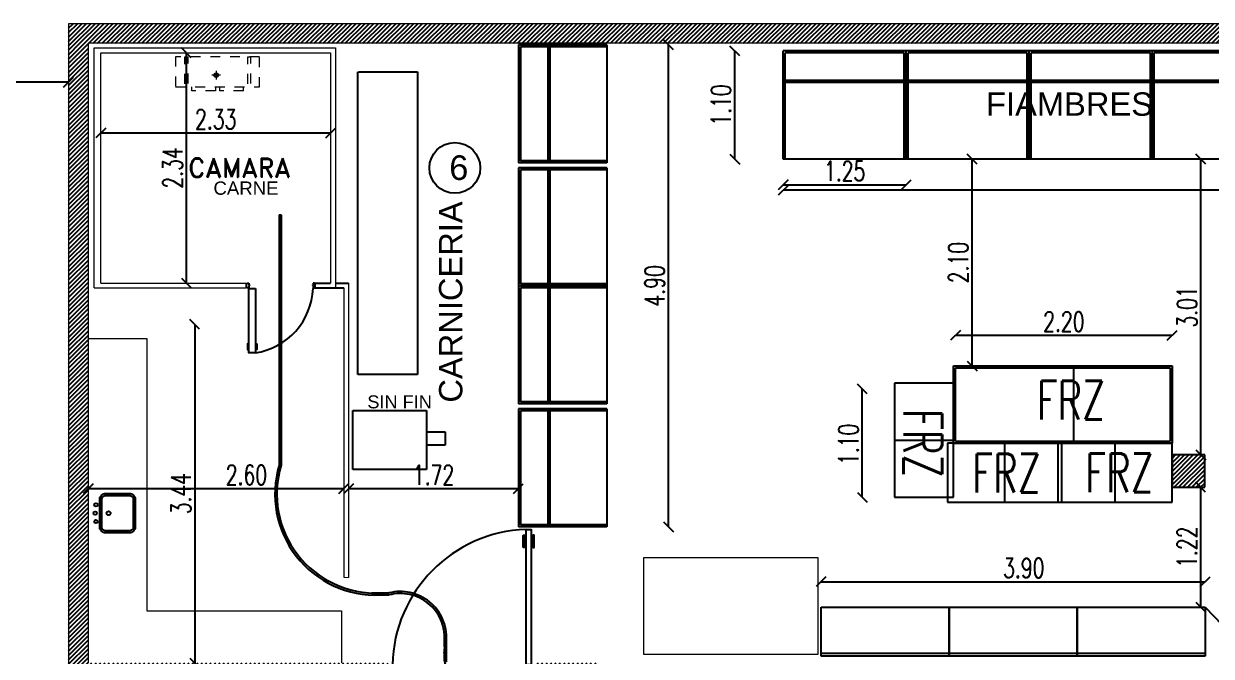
# Model space of a CAD drawing. Header units: millimetres. Extents: x 2448 to 2576, y 1154 to 1321.
# Drawn here: x 2491.62 to 2503.68, y 1311.61 to 1318.04 of the extents above; entities that cross this region are included whole.
import ezdxf
from ezdxf.enums import TextEntityAlignment as Align

# ---------------------------------------------------------------- set-up
doc = ezdxf.new("R2010")
doc.units = ezdxf.units.MM
for name, pattern in [('ACAD_ISO02W100', [15, 12, -3]), ('HIDDEN', [0.375, 0.25, -0.125]), ('X-REF T19$0$ACAD_ISO02W100', [15, 12, -3])]:
    doc.linetypes.add(name, pattern=pattern)
for name, color, linetype in [('A-FREEZER', 151, 'Continuous'), ('A-TABIQUE DURLOCK o MADERA', 3, 'Continuous'), ('COTAS', 7, 'Continuous'), ('E- HELADERAS', 150, 'Continuous'), ('E-FREEZER', 152, 'Continuous'), ('E-GENERAL', 8, 'Continuous'), ('E-GONDOLAS', 2, 'Continuous'), ('E-MOBILIARIO', 1, 'Continuous'), ('X-REF T19$0$A-CARPINTERIA METALICA', 1, 'Continuous'), ('X-REF T19$0$A-HATCH', 8, 'Continuous'), ('X-REF T19$0$A-MAMPOSTERIA', 5, 'Continuous'), ('X-REF T19$0$A-MURO DE CAMARAS', 140, 'Continuous'), ('X-REF T19$0$A-TABIQUE DURLOCK o MADERA', 3, 'Continuous'), ('X-REF T19$0$E-GENERAL', 8, 'Continuous')]:
    doc.layers.add(name, color=color, linetype=linetype)
doc.layers.add('E-EVAPORADORES', color=253, linetype='Continuous', lineweight=15)
doc.styles.add('Arial', font='arial.ttf', dxfattribs={"height": 0.25})
doc.styles.add('COTAS', font='ROMANS.shx', dxfattribs={"width": 0.7})
doc.styles.add('ROMAND', font='romand', dxfattribs={"height": 0.15})
doc.styles.get("Standard").update_dxf_attribs({"font": 'arial.ttf'})
doc.dimstyles.new('COTA-I-N-2-85', dxfattribs={"dimscale": 0, "dimtxt": 0.2, "dimasz": 0.1, "dimexe": 0, "dimexo": 0, "dimgap": 0.04, "dimtad": 1, "dimzin": 1, "dimdsep": 46, "dimtxsty": 'COTAS', "dimblk": 'OBLIQUE', "dimcen": 0.1, "dimse1": 1, "dimse2": 1, "dimclrd": 256, "dimclre": 256, "dimclrt": 256, "dimadec": 0, "dimazin": 0, "dimtfac": 1, "dimtmove": 1, "dimatfit": 3, "dimldrblk": 'OBLIQUE', "dimfxl": 1, "dimtvp": -0.8, "dimtolj": 1, "dimtzin": 0, "dimarcsym": 0})

# ---------------------------------------------------------------- blocks, each defined once
blk = doc.blocks.new('X-REF T19$0$A$C721D5630')
at = {"layer": 'X-REF T19$0$A-CARPINTERIA METALICA'}
for p, q in [((0, 0.709), (0, 0.702)), ((0, 0.702), (0.007, 0.702)), ((0.007, 0.667), (0, 0.667)), ((0, 0.667), (0, 0.66)), ((0.007, 0.702), (0.007, 0.709)), ((0.007, 0.709), (0.022, 0.709)), ((0.007, 0.66), (0.007, 0.667)), ((0.022, 0.66), (0.007, 0.66)), ((0.022, 0.709), (0.022, 0.691)), ((0.022, 0.691), (0.029, 0.691)), ((0.029, 0.684), (0.022, 0.684)), ((0.022, 0.684), (0.022, 0.653)), ((0.029, 0.691), (0.029, 0.684)), ((0.675, 0.691), (0.668, 0.691)), ((0.668, 0.691), (0.668, 0.684)), ((0.668, 0.684), (0.675, 0.684)), ((0.688, 0.709), (0.675, 0.709)), ((0.675, 0.709), (0.675, 0.691)), ((0.675, 0.684), (0.675, 0.653)), ((0.675, 0.66), (0.688, 0.66)), ((0.688, 0.702), (0.688, 0.709)), ((0.695, 0.702), (0.688, 0.702)), ((0.688, 0.66), (0.688, 0.667)), ((0.688, 0.667), (0.695, 0.667)), ((0.695, 0.709), (0.695, 0.702)), ((0.695, 0.667), (0.695, 0.66)), ((0.022, 0.05), (0.015, 0.05)), ((0.022, 0.04), (0.015, 0.04)), ((0.089, 0.05), (0.096, 0.05)), ((0.089, 0.04), (0.096, 0.04))]:
    blk.add_line(p, q, dxfattribs=at)
blk.add_lwpolyline([(0.089, 0.653), (0.089, 0), (0.022, 0), (0.022, 0.653)], close=True, dxfattribs=at)
for points in [[(0.011, 0.033), (0.013, 0.033, 0.414214), (0.015, 0.035), (0.015, 0.089, 0.414214), (0.013, 0.092), (0.011, 0.092, 0.414214), (0.008, 0.089), (0.008, 0.035, 0.414214)], [(0.101, 0.033), (0.099, 0.033, -0.414214), (0.096, 0.035), (0.096, 0.089, -0.414214), (0.099, 0.092), (0.101, 0.092, -0.414214), (0.104, 0.089), (0.104, 0.035, -0.414214)]]:
    blk.add_lwpolyline(points, format="xyb", close=True, dxfattribs=at)
blk.add_arc((-0.017, 0.685), 0.693, 278.8092, 357.4024, dxfattribs=at)
blk = doc.blocks.new('X-REF T19$0$TOPSY 19')
at = {"layer": 'X-REF T19$0$A-MAMPOSTERIA', "lineweight": 13}
for p, q in [((22.169, 0), (0, 0)), ((0, 0), (0, -9.793)), ((21.971, -0.199), (0.199, -0.199)), ((0.199, -0.199), (0.199, -6.498))]:
    blk.add_line(p, q, dxfattribs=at)
at = {"layer": 'X-REF T19$0$A-MAMPOSTERIA', "linetype": 'X-REF T19$0$ACAD_ISO02W100'}
for p, q in [((11.541, -4.382), (11.211, -4.382)), ((11.211, -4.712), (11.211, -4.382)), ((11.54, -4.712), (11.54, -4.382)), ((11.211, -4.712), (11.541, -4.712))]:
    blk.add_line(p, q, dxfattribs=at)
blk = doc.blocks.new('X-REF T19')
at = {"linetype": 'X-REF T19$0$ACAD_ISO02W100'}
h = blk.add_hatch(color=7, dxfattribs=at)
h.dxf.hatch_style = 1
h.paths.add_polyline_path([(261.168, 190.6, 0.003684), (261.157, 190.582, -0.346724), (261.479, 190.128), (261.479, 190.058, 0.107982), (261.498, 189.821), (261.519, 189.821, -0.040671), (261.499, 189.906), (261.499, 190.174, 0.315615)])
h.paths.add_polyline_path([(261.523, 189.807), (261.502, 189.807, 0.371417), (262.125, 189.432), (264.372, 189.432, -0.406276), (264.811, 189.075), (264.811, 186.693), (264.831, 186.693), (264.831, 189.076, 0.35745), (264.444, 189.452), (261.939, 189.452, -0.273618)])
h.paths.add_polyline_path([(259.819, 191.904), (259.819, 194.451), (259.799, 194.451), (259.799, 191.907, 0.488951), (260.738, 190.586), (260.916, 190.586, -0.13644), (261.157, 190.582, -0.003684), (261.168, 190.6, 0.138039), (260.914, 190.606), (260.826, 190.606, -0.516954)])
at = {"layer": 'X-REF T19$0$A-HATCH'}
h = blk.add_hatch(dxfattribs=at)
h.set_pattern_fill('ANSI31', color=256, scale=0.01, style=0)
h.paths.add_polyline_path([(264.095, 196.393), (257.66, 196.393), (257.66, 196.194), (257.859, 196.194), (257.859, 196.194), (264.095, 196.194)])
h = blk.add_hatch(dxfattribs=at)
h.set_pattern_fill('ANSI31', color=256, scale=0.01, style=0)
h.paths.add_polyline_path([(272.861, 196.393), (264.095, 196.393), (264.095, 196.194), (272.861, 196.194)])
h = blk.add_hatch(dxfattribs=at)
h.set_pattern_fill('ANSI31', color=256, scale=0.01, style=0)
h.paths.add_polyline_path([(257.859, 196.194), (257.66, 196.194), (257.66, 192.167), (257.859, 192.167)])
h = blk.add_hatch(dxfattribs=at)
h.set_pattern_fill('ANSI31', color=256, scale=0.01, style=0)
h.paths.add_polyline_path([(257.859, 186.6), (257.66, 186.6), (257.66, 192.167), (257.859, 192.167), (257.859, 189.895), (260.905, 189.895), (260.906, 189.697), (260.47, 189.696), (260.47, 187.894), (260.119, 187.894), (260.119, 187.993), (260.371, 187.993), (260.371, 189.696), (259.169, 189.696), (259.169, 187.993), (259.48, 187.993), (259.48, 187.894), (258.948, 187.894), (258.948, 187.993), (259.059, 187.993), (259.059, 189.696), (257.859, 189.696), (257.859, 187.993), (258.31, 187.993), (258.31, 187.894), (257.859, 187.894)])
h = blk.add_hatch(dxfattribs=at)
h.set_pattern_fill('ANSI31', color=256, scale=0.01, style=0)
h.paths.add_polyline_path([(269.2, 192.011), (268.871, 192.011), (268.871, 191.681), (269.2, 191.681)])
h.paths.add_polyline_path([(263.042, 189.896), (262.405, 189.896), (262.405, 189.697), (263.042, 189.697)])
at = {"linetype": 'X-REF T19$0$ACAD_ISO02W100'}
for p, q in [((259.799, 194.451), (259.799, 191.904)), ((259.799, 194.451), (259.819, 194.451)), ((259.819, 194.451), (259.819, 191.904)), ((260.739, 190.606), (260.914, 190.606)), ((260.739, 190.586), (260.916, 190.586)), ((261.479, 190.058), (261.479, 190.174)), ((261.499, 189.906), (261.499, 190.174))]:
    blk.add_line(p, q, dxfattribs=at)
for centre, radius, start, end in [((260.783, 191.612), 1.027, 163.3088, 272.4658), ((260.783, 191.612), 1.007, 163.1427, 272.4902), ((261.03, 190.151), 0.47, 357.1573, 104.346), ((261.03, 190.151), 0.45, 357.0948, 104.6633), ((262.031, 189.981), 0.557, 171.9373, 279.7051), ((261.03, 190.151), 0.47, 340.9796, 342.9774)]:
    blk.add_arc(centre, radius, start, end, dxfattribs=at)
at = {"layer": 'X-REF T19$0$A-CARPINTERIA METALICA'}
for p, q in [((262.308, 191.179), (262.293, 191.179)), ((262.36, 191.179), (262.375, 191.179)), ((262.308, 191.158), (262.293, 191.158)), ((262.36, 191.158), (262.375, 191.158))]:
    blk.add_line(p, q, dxfattribs=at)
for points in [[(262.283, 191.195), (262.288, 191.195, -0.414214), (262.293, 191.19), (262.293, 191.073, -0.414214), (262.288, 191.068), (262.283, 191.068, -0.414214), (262.278, 191.073), (262.278, 191.19, -0.414214)], [(262.386, 191.195), (262.38, 191.195, 0.414214), (262.375, 191.19), (262.375, 191.073, 0.414214), (262.38, 191.068), (262.386, 191.068, 0.414214), (262.391, 191.073), (262.391, 191.19, 0.414214)]]:
    blk.add_lwpolyline(points, format="xyb", close=True, dxfattribs=at)
blk.add_lwpolyline([(262.308, 189.877), (262.308, 191.252), (262.36, 191.252), (262.36, 189.877)], close=True, dxfattribs=at)
blk.add_arc((262.356, 189.847), 1.406, 91.9533, 178.7666, dxfattribs=at)
at = {"layer": 'X-REF T19$0$A-MURO DE CAMARAS', "lineweight": 13}
for p, q in [((257.919, 196.148), (260.373, 196.148)), ((257.919, 193.707), (257.919, 196.148)), ((260.373, 196.148), (260.373, 193.707)), ((257.988, 193.756), (257.988, 196.097)), ((257.988, 196.097), (260.322, 196.097)), ((260.322, 196.097), (260.322, 193.756)), ((257.919, 193.707), (259.469, 193.707)), ((257.988, 193.756), (259.469, 193.756))]:
    blk.add_line(p, q, dxfattribs=at)
at = {"layer": 'X-REF T19$0$A-MURO DE CAMARAS', "linetype": 'X-REF T19$0$ACAD_ISO02W100'}
for p, q in [((259.469, 193.707), (259.469, 193.756)), ((260.163, 193.756), (260.322, 193.756)), ((260.163, 193.756), (260.163, 193.707)), ((260.163, 193.707), (260.373, 193.707))]:
    blk.add_line(p, q, dxfattribs=at)
at = {"layer": 'X-REF T19$0$A-TABIQUE DURLOCK o MADERA', "linetype": 'X-REF T19$0$ACAD_ISO02W100'}
for p, q in [((260.373, 193.756), (260.505, 193.756)), ((260.373, 193.707), (260.455, 193.707))]:
    blk.add_line(p, q, dxfattribs=at)
at = {"layer": 'X-REF T19$0$A-TABIQUE DURLOCK o MADERA', "lineweight": 13}
for p, q in [((260.455, 193.707), (260.455, 190.766)), ((260.505, 193.756), (260.505, 193.386)), ((260.505, 193.386), (260.505, 190.764)), ((260.455, 190.766), (260.505, 190.764))]:
    blk.add_line(p, q, dxfattribs=at)
at = {"layer": 'X-REF T19$0$E-GENERAL', "lineweight": 13}
blk.add_line((260.432, 190.424), (260.432, 189.895), dxfattribs=at)
at = {"linetype": 'X-REF T19$0$ACAD_ISO02W100'}
blk.add_blockref('X-REF T19$0$TOPSY 19', (257.66, 196.393), dxfattribs=at)
at = {"layer": 'X-REF T19$0$A-CARPINTERIA METALICA', "linetype": 'X-REF T19$0$ACAD_ISO02W100'}
blk.add_blockref('X-REF T19$0$A$C721D5630', (259.469, 193.047), dxfattribs=at)
blk = doc.blocks.new('_Oblique')
at = {"color": 0, "linetype": 'ByBlock', "lineweight": -2}
blk.add_line((-0.5, -0.5), (0.5, 0.5), dxfattribs=at)
blk = doc.blocks.new('*D216')
at = {"layer": 'COTAS', "linetype": 'ACAD_ISO02W100', "lineweight": -2, "transparency": 16777216}
blk.add_line((2503.573, 1312.111), (2503.573, 1313.329), dxfattribs=at)
at = {"layer": 'DEFPOINTS', "color": 0, "linetype": 'ACAD_ISO02W100', "transparency": 16777216}
for p in [(2503.573, 1313.329), (2503.614, 1313.329), (2503.614, 1312.111)]:
    blk.add_point(p, dxfattribs=at)
at = {"layer": 'COTAS', "linetype": 'ACAD_ISO02W100', "lineweight": -2, "transparency": 16777216, "xscale": 0.1, "yscale": 0.1, "zscale": 0.1}
for p, rotation in [((2503.573, 1313.329), 90), ((2503.573, 1312.111), 270)]:
    blk.add_blockref('_Oblique', p, dxfattribs=dict(at, rotation=rotation))
at = {"layer": 'COTAS', "linetype": 'ACAD_ISO02W100', "transparency": 16777216, "insert": (2503.433, 1312.72), "char_height": 0.2, "attachment_point": 5, "rotation": 90, "style": 'COTAS'}
blk.add_mtext('\\A1;1.22', dxfattribs=at)
blk = doc.blocks.new('*D217')
at = {"layer": 'COTAS', "linetype": 'ACAD_ISO02W100', "lineweight": -2, "transparency": 16777216}
blk.add_line((2503.575, 1313.659), (2503.575, 1316.664), dxfattribs=at)
at = {"layer": 'DEFPOINTS', "color": 0, "linetype": 'ACAD_ISO02W100', "transparency": 16777216}
for p in [(2503.45, 1316.664), (2503.575, 1316.664), (2503.45, 1313.659)]:
    blk.add_point(p, dxfattribs=at)
at = {"layer": 'COTAS', "linetype": 'ACAD_ISO02W100', "lineweight": -2, "transparency": 16777216, "xscale": 0.1, "yscale": 0.1, "zscale": 0.1}
for p, rotation in [((2503.575, 1316.664), 90), ((2503.575, 1313.659), 270)]:
    blk.add_blockref('_Oblique', p, dxfattribs=dict(at, rotation=rotation))
at = {"layer": 'COTAS', "linetype": 'ACAD_ISO02W100', "transparency": 16777216, "insert": (2503.435, 1315.162), "char_height": 0.2, "attachment_point": 5, "rotation": 90, "style": 'COTAS'}
blk.add_mtext('\\A1;3.01', dxfattribs=at)
blk = doc.blocks.new('*D218')
at = {"layer": 'COTAS', "linetype": 'ACAD_ISO02W100', "lineweight": -2, "transparency": 16777216}
blk.add_line((2503.284, 1314.873), (2501.083, 1314.873), dxfattribs=at)
at = {"layer": 'DEFPOINTS', "color": 0, "linetype": 'ACAD_ISO02W100', "transparency": 16777216}
for p in [(2501.083, 1314.873), (2501.083, 1314.542), (2503.284, 1314.562)]:
    blk.add_point(p, dxfattribs=at)
at = {"layer": 'COTAS', "linetype": 'ACAD_ISO02W100', "lineweight": -2, "transparency": 16777216, "xscale": 0.1, "yscale": 0.1, "zscale": 0.1, "rotation": 180}
blk.add_blockref('_Oblique', (2501.083, 1314.873), dxfattribs=at)
at = {"layer": 'COTAS', "linetype": 'ACAD_ISO02W100', "lineweight": -2, "transparency": 16777216, "xscale": 0.1, "yscale": 0.1, "zscale": 0.1}
blk.add_blockref('_Oblique', (2503.284, 1314.873), dxfattribs=at)
at = {"layer": 'COTAS', "linetype": 'ACAD_ISO02W100', "transparency": 16777216, "insert": (2502.183, 1315.013), "char_height": 0.2, "attachment_point": 5, "style": 'COTAS'}
blk.add_mtext('\\A1;2.20', dxfattribs=at)
blk = doc.blocks.new('*D219')
at = {"layer": 'COTAS', "linetype": 'ACAD_ISO02W100', "lineweight": -2, "transparency": 16777216}
blk.add_line((2500.136, 1313.227), (2500.136, 1314.327), dxfattribs=at)
at = {"layer": 'DEFPOINTS', "color": 0, "linetype": 'ACAD_ISO02W100', "transparency": 16777216}
for p in [(2500.136, 1314.327), (2500.463, 1314.327), (2500.463, 1313.227)]:
    blk.add_point(p, dxfattribs=at)
at = {"layer": 'COTAS', "linetype": 'ACAD_ISO02W100', "lineweight": -2, "transparency": 16777216, "xscale": 0.1, "yscale": 0.1, "zscale": 0.1}
for p, rotation in [((2500.136, 1314.327), 90), ((2500.136, 1313.227), 270)]:
    blk.add_blockref('_Oblique', p, dxfattribs=dict(at, rotation=rotation))
at = {"layer": 'COTAS', "linetype": 'ACAD_ISO02W100', "transparency": 16777216, "insert": (2499.996, 1313.765), "char_height": 0.2, "attachment_point": 5, "rotation": 90, "style": 'COTAS'}
blk.add_mtext('\\A1;1.10', dxfattribs=at)
blk = doc.blocks.new('*D220')
at = {"layer": 'COTAS', "linetype": 'ACAD_ISO02W100', "lineweight": -2, "transparency": 16777216}
blk.add_line((2498.841, 1316.664), (2498.841, 1317.764), dxfattribs=at)
at = {"layer": 'DEFPOINTS', "color": 0, "linetype": 'ACAD_ISO02W100', "transparency": 16777216}
for p in [(2498.841, 1317.764), (2499.332, 1317.764), (2499.332, 1316.664)]:
    blk.add_point(p, dxfattribs=at)
at = {"layer": 'COTAS', "linetype": 'ACAD_ISO02W100', "lineweight": -2, "transparency": 16777216, "xscale": 0.1, "yscale": 0.1, "zscale": 0.1}
for p, rotation in [((2498.841, 1317.764), 90), ((2498.841, 1316.664), 270)]:
    blk.add_blockref('_Oblique', p, dxfattribs=dict(at, rotation=rotation))
at = {"layer": 'COTAS', "linetype": 'ACAD_ISO02W100', "transparency": 16777216, "insert": (2498.701, 1317.214), "char_height": 0.2, "attachment_point": 5, "rotation": 90, "style": 'COTAS'}
blk.add_mtext('\\A1;1.10', dxfattribs=at)
blk = doc.blocks.new('*D221')
at = {"layer": 'COTAS', "linetype": 'ACAD_ISO02W100', "lineweight": -2, "transparency": 16777216}
blk.add_line((2498.167, 1312.926), (2498.167, 1317.826), dxfattribs=at)
at = {"layer": 'DEFPOINTS', "color": 0, "linetype": 'ACAD_ISO02W100', "transparency": 16777216}
for p in [(2497.543, 1317.826), (2498.167, 1317.826), (2497.543, 1312.926)]:
    blk.add_point(p, dxfattribs=at)
at = {"layer": 'COTAS', "linetype": 'ACAD_ISO02W100', "lineweight": -2, "transparency": 16777216, "xscale": 0.1, "yscale": 0.1, "zscale": 0.1}
for p, rotation in [((2498.167, 1317.826), 90), ((2498.167, 1312.926), 270)]:
    blk.add_blockref('_Oblique', p, dxfattribs=dict(at, rotation=rotation))
at = {"layer": 'COTAS', "linetype": 'ACAD_ISO02W100', "transparency": 16777216, "insert": (2498.027, 1315.376), "char_height": 0.2, "attachment_point": 5, "rotation": 90, "style": 'COTAS'}
blk.add_mtext('\\A1;4.90', dxfattribs=at)
blk = doc.blocks.new('*D222')
at = {"layer": 'COTAS', "linetype": 'ACAD_ISO02W100', "lineweight": -2, "transparency": 16777216}
blk.add_line((2496.643, 1313.314), (2494.919, 1313.314), dxfattribs=at)
at = {"layer": 'DEFPOINTS', "color": 0, "linetype": 'ACAD_ISO02W100', "transparency": 16777216}
for p in [(2494.919, 1313.51), (2496.643, 1313.51), (2494.919, 1313.314)]:
    blk.add_point(p, dxfattribs=at)
at = {"layer": 'COTAS', "linetype": 'ACAD_ISO02W100', "lineweight": -2, "transparency": 16777216, "xscale": 0.1, "yscale": 0.1, "zscale": 0.1, "rotation": 180}
blk.add_blockref('_Oblique', (2494.919, 1313.314), dxfattribs=at)
at = {"layer": 'COTAS', "linetype": 'ACAD_ISO02W100', "lineweight": -2, "transparency": 16777216, "xscale": 0.1, "yscale": 0.1, "zscale": 0.1}
blk.add_blockref('_Oblique', (2496.643, 1313.314), dxfattribs=at)
at = {"layer": 'COTAS', "linetype": 'ACAD_ISO02W100', "transparency": 16777216, "insert": (2495.781, 1313.454), "char_height": 0.2, "attachment_point": 5, "style": 'COTAS'}
blk.add_mtext('\\A1;1.72', dxfattribs=at)
blk = doc.blocks.new('*D223')
at = {"layer": 'COTAS', "linetype": 'ACAD_ISO02W100', "lineweight": -2, "transparency": 16777216}
blk.add_line((2494.869, 1313.314), (2492.273, 1313.314), dxfattribs=at)
at = {"layer": 'DEFPOINTS', "color": 0, "linetype": 'ACAD_ISO02W100', "transparency": 16777216}
for p in [(2492.273, 1313.314), (2492.273, 1313.314), (2494.869, 1313.314)]:
    blk.add_point(p, dxfattribs=at)
at = {"layer": 'COTAS', "linetype": 'ACAD_ISO02W100', "lineweight": -2, "transparency": 16777216, "xscale": 0.1, "yscale": 0.1, "zscale": 0.1, "rotation": 180}
blk.add_blockref('_Oblique', (2492.273, 1313.314), dxfattribs=at)
at = {"layer": 'COTAS', "linetype": 'ACAD_ISO02W100', "lineweight": -2, "transparency": 16777216, "xscale": 0.1, "yscale": 0.1, "zscale": 0.1}
blk.add_blockref('_Oblique', (2494.869, 1313.314), dxfattribs=at)
at = {"layer": 'COTAS', "linetype": 'ACAD_ISO02W100', "transparency": 16777216, "insert": (2493.881, 1313.454), "char_height": 0.2, "attachment_point": 5, "style": 'COTAS'}
blk.add_mtext('\\A1;2.60', dxfattribs=at)
blk = doc.blocks.new('*D224')
at = {"layer": 'COTAS', "linetype": 'ACAD_ISO02W100', "lineweight": -2, "transparency": 16777216}
blk.add_line((2493.356, 1314.985), (2493.356, 1311.543), dxfattribs=at)
at = {"layer": 'DEFPOINTS', "color": 0, "linetype": 'ACAD_ISO02W100', "transparency": 16777216}
for p in [(2493.228, 1314.985), (2493.142, 1311.543), (2493.356, 1311.543)]:
    blk.add_point(p, dxfattribs=at)
at = {"layer": 'COTAS', "linetype": 'ACAD_ISO02W100', "lineweight": -2, "transparency": 16777216, "xscale": 0.1, "yscale": 0.1, "zscale": 0.1}
for p, rotation in [((2493.356, 1314.985), 90), ((2493.356, 1311.543), 270)]:
    blk.add_blockref('_Oblique', p, dxfattribs=dict(at, rotation=rotation))
at = {"layer": 'COTAS', "linetype": 'ACAD_ISO02W100', "transparency": 16777216, "insert": (2493.216, 1313.264), "char_height": 0.2, "attachment_point": 5, "rotation": 90, "style": 'COTAS'}
blk.add_mtext('\\A1;3.44', dxfattribs=at)
blk = doc.blocks.new('*D225')
at = {"layer": 'COTAS', "linetype": 'ACAD_ISO02W100', "lineweight": -2, "transparency": 16777216}
blk.add_line((2493.271, 1315.405), (2493.271, 1317.745), dxfattribs=at)
at = {"layer": 'DEFPOINTS', "color": 0, "linetype": 'ACAD_ISO02W100', "transparency": 16777216}
for p in [(2493.271, 1317.745), (2493.569, 1317.745), (2493.142, 1315.405)]:
    blk.add_point(p, dxfattribs=at)
at = {"layer": 'COTAS', "linetype": 'ACAD_ISO02W100', "lineweight": -2, "transparency": 16777216, "xscale": 0.1, "yscale": 0.1, "zscale": 0.1}
for p, rotation in [((2493.271, 1317.745), 90), ((2493.271, 1315.405), 270)]:
    blk.add_blockref('_Oblique', p, dxfattribs=dict(at, rotation=rotation))
at = {"layer": 'COTAS', "linetype": 'ACAD_ISO02W100', "transparency": 16777216, "insert": (2493.131, 1316.575), "char_height": 0.2, "attachment_point": 5, "rotation": 90, "style": 'COTAS'}
blk.add_mtext('\\A1;2.34', dxfattribs=at)
blk = doc.blocks.new('*D226')
at = {"layer": 'COTAS', "linetype": 'ACAD_ISO02W100', "lineweight": -2, "transparency": 16777216}
blk.add_line((2494.736, 1316.93), (2492.402, 1316.93), dxfattribs=at)
at = {"layer": 'DEFPOINTS', "color": 0, "linetype": 'ACAD_ISO02W100', "transparency": 16777216}
for p in [(2492.402, 1317.315), (2494.736, 1317.315), (2492.402, 1316.93)]:
    blk.add_point(p, dxfattribs=at)
at = {"layer": 'COTAS', "linetype": 'ACAD_ISO02W100', "lineweight": -2, "transparency": 16777216, "xscale": 0.1, "yscale": 0.1, "zscale": 0.1, "rotation": 180}
blk.add_blockref('_Oblique', (2492.402, 1316.93), dxfattribs=at)
at = {"layer": 'COTAS', "linetype": 'ACAD_ISO02W100', "lineweight": -2, "transparency": 16777216, "xscale": 0.1, "yscale": 0.1, "zscale": 0.1}
blk.add_blockref('_Oblique', (2494.736, 1316.93), dxfattribs=at)
at = {"layer": 'COTAS', "linetype": 'ACAD_ISO02W100', "transparency": 16777216, "insert": (2493.569, 1317.07), "char_height": 0.2, "attachment_point": 5, "style": 'COTAS'}
blk.add_mtext('\\A1;2.33', dxfattribs=at)
blk = doc.blocks.new('A$C25BB63C5')
at = {"layer": 'E-GONDOLAS'}
for p, q in [((0, 0), (0, 1.3)), ((0, 1.3), (0.5, 1.3)), ((0.47, 0), (0.47, 1.3)), ((0.5, 1.3), (0.5, 0)), ((0.5, 0), (0, 0))]:
    blk.add_line(p, q, dxfattribs=at)
blk = doc.blocks.new('A$C16340E3E')
at = {"layer": 'E- HELADERAS'}
for p, q in [((1.25, 0.9), (0, 0.9)), ((0, -0.2), (0, 0.9)), ((1.23, 0.88), (0.02, 0.88)), ((0.02, -0.2), (0.02, 0.88)), ((1.23, -0.2), (1.23, 0.88)), ((1.25, -0.2), (1.25, 0.9)), ((1.23, 0.6), (0.02, 0.6)), ((1.23, 0.6), (0.02, 0.6)), ((1.23, 0.58), (0.02, 0.58)), ((1.25, -0.2), (0, -0.2))]:
    blk.add_line(p, q, dxfattribs=at)
blk = doc.blocks.new('A$C7A123462')
at = {"layer": 'E-GENERAL', "linetype": 'ACAD_ISO02W100'}
for p in [(0, 0.2), (1.25, 0.2), (2.5, 0.2), (3.75, 0.2), (5, 0.2), (6.25, 0.2), (7.5, 0.2)]:
    blk.add_blockref('A$C16340E3E', p, dxfattribs=at)
blk = doc.blocks.new('A$C37107E2F')
at = {"layer": 'E- HELADERAS'}
for p, q in [((0, 1.25), (0, 0.05)), ((0.9, 1.25), (0, 1.25)), ((0.02, 1.23), (0.02, 0.07)), ((0.9, 1.23), (0.02, 1.23)), ((0.3, 1.23), (0.3, 0.07)), ((0.3, 1.23), (0.3, 0.07)), ((0.32, 1.23), (0.32, 0.07)), ((0.9, 1.25), (0.9, 0.05)), ((0.9, 0.05), (0, 0.05)), ((0.9, 0.07), (0.02, 0.07))]:
    blk.add_line(p, q, dxfattribs=at)
blk = doc.blocks.new('A$C2C6130F1')
at = {"layer": 'E- HELADERAS', "rotation": 270}
for p in [(0, 1.1), (1.25, 1.1)]:
    blk.add_blockref('A$C37107E2F', p, dxfattribs=at)
blk = doc.blocks.new('PILE2')
at = {"layer": 'E-MOBILIARIO'}
for points in [[(0.189, -0.101), (0.189, -0.341, -0.414214), (0.129, -0.401), (-0.151, -0.401, -0.414214), (-0.211, -0.341), (-0.211, -0.101, -0.414214), (-0.151, -0.041), (0.129, -0.041, -0.414214)], [(0.129, -0.381), (-0.151, -0.381, -0.414214), (-0.191, -0.341), (-0.191, -0.101, -0.414214), (-0.151, -0.061), (0.129, -0.061, -0.414214), (0.169, -0.101), (0.169, -0.341, -0.414214)]]:
    blk.add_lwpolyline(points, format="xyb", close=True, dxfattribs=at)
for centre, radius in [((-0.096, -0.002), 0.0177), ((-0.011, 0.006), 0.0177), ((0.074, -0.002), 0.0177), ((-0.011, -0.13), 0.02)]:
    blk.add_circle(centre, radius, dxfattribs=at)
blk = doc.blocks.new('A$C06237A3F')
at = {"layer": 'A-FREEZER'}
for p, q in [((0, 1.16), (0, 0)), ((0.6, 1.16), (0, 1.16)), ((0.6, 0), (0.6, 1.16)), ((0.6, 0.58), (0, 0.58)), ((0, 0), (0.6, 0))]:
    blk.add_line(p, q, dxfattribs=at)
blk = doc.blocks.new('A$C10932612')
at = {"layer": 'E-FREEZER', "linetype": 'ACAD_ISO02W100'}
for p, q in [((0.6, 1.385), (2.82, 1.385)), ((0.6, 0.6), (0.6, 1.385)), ((0.62, 1.365), (2.8, 1.365)), ((0.62, 0.62), (0.62, 1.365)), ((1.82, 0.6), (1.82, 1.365)), ((2.8, 1.365), (2.8, 0.62)), ((2.82, 1.385), (2.82, 0.6)), ((0.62, 0.62), (2.8, 0.62)), ((0.6, 0.6), (2.82, 0.6))]:
    blk.add_line(p, q, dxfattribs=at)
at = {"layer": 'E-FREEZER'}
for p, rotation in [((0.6, 1.21), 180), ((0.54, 0.6), 270), ((1.66, 0.6), 270)]:
    blk.add_blockref('A$C06237A3F', p, dxfattribs=dict(at, rotation=rotation))
blk = doc.blocks.new('*D255')
at = {"layer": 'COTAS', "linetype": 'ACAD_ISO02W100', "lineweight": -2, "transparency": 16777216}
blk.add_line((2501.252, 1314.562), (2501.252, 1316.664), dxfattribs=at)
at = {"layer": 'DEFPOINTS', "color": 0, "linetype": 'ACAD_ISO02W100', "transparency": 16777216}
for p in [(2501.063, 1316.664), (2501.252, 1316.664), (2501.063, 1314.562)]:
    blk.add_point(p, dxfattribs=at)
at = {"layer": 'COTAS', "linetype": 'ACAD_ISO02W100', "lineweight": -2, "transparency": 16777216, "xscale": 0.1, "yscale": 0.1, "zscale": 0.1}
for p, rotation in [((2501.252, 1316.664), 90), ((2501.252, 1314.562), 270)]:
    blk.add_blockref('_Oblique', p, dxfattribs=dict(at, rotation=rotation))
at = {"layer": 'COTAS', "linetype": 'ACAD_ISO02W100', "transparency": 16777216, "insert": (2501.112, 1315.613), "char_height": 0.2, "attachment_point": 5, "rotation": 90, "style": 'COTAS'}
blk.add_mtext('\\A1;2.10', dxfattribs=at)
blk = doc.blocks.new('*D260')
at = {"layer": 'COTAS', "linetype": 'ACAD_ISO02W100', "lineweight": -2, "transparency": 16777216}
blk.add_line((2508.082, 1316.348), (2499.332, 1316.348), dxfattribs=at)
at = {"layer": 'DEFPOINTS', "color": 0, "linetype": 'ACAD_ISO02W100', "transparency": 16777216}
for p in [(2499.332, 1316.664), (2508.082, 1316.664), (2499.332, 1316.348)]:
    blk.add_point(p, dxfattribs=at)
at = {"layer": 'COTAS', "linetype": 'ACAD_ISO02W100', "lineweight": -2, "transparency": 16777216, "xscale": 0.1, "yscale": 0.1, "zscale": 0.1, "rotation": 180}
blk.add_blockref('_Oblique', (2499.332, 1316.348), dxfattribs=at)
at = {"layer": 'COTAS', "linetype": 'ACAD_ISO02W100', "lineweight": -2, "transparency": 16777216, "xscale": 0.1, "yscale": 0.1, "zscale": 0.1}
blk.add_blockref('_Oblique', (2508.082, 1316.348), dxfattribs=at)
at = {"layer": 'COTAS', "linetype": 'ACAD_ISO02W100', "transparency": 16777216, "insert": (2503.991, 1316.488), "char_height": 0.2, "attachment_point": 5, "style": 'COTAS'}
blk.add_mtext('\\A1;8.75', dxfattribs=at)
blk = doc.blocks.new('*D246')
at = {"layer": 'COTAS', "linetype": 'ACAD_ISO02W100', "lineweight": -2, "transparency": 16777216}
blk.add_line((2499.717, 1312.369), (2503.618, 1312.369), dxfattribs=at)
at = {"layer": 'DEFPOINTS', "color": 0, "linetype": 'ACAD_ISO02W100', "transparency": 16777216}
for p in [(2503.618, 1312.369), (2499.717, 1312.111), (2503.618, 1312.111)]:
    blk.add_point(p, dxfattribs=at)
at = {"layer": 'COTAS', "linetype": 'ACAD_ISO02W100', "lineweight": -2, "transparency": 16777216, "xscale": 0.1, "yscale": 0.1, "zscale": 0.1, "rotation": 180}
blk.add_blockref('_Oblique', (2499.717, 1312.369), dxfattribs=at)
at = {"layer": 'COTAS', "linetype": 'ACAD_ISO02W100', "lineweight": -2, "transparency": 16777216, "xscale": 0.1, "yscale": 0.1, "zscale": 0.1}
blk.add_blockref('_Oblique', (2503.618, 1312.369), dxfattribs=at)
at = {"layer": 'COTAS', "linetype": 'ACAD_ISO02W100', "transparency": 16777216, "insert": (2501.776, 1312.509), "char_height": 0.2, "attachment_point": 5, "style": 'COTAS'}
blk.add_mtext('\\A1;3.90', dxfattribs=at)
blk = doc.blocks.new('*D247')
at = {"layer": 'COTAS', "linetype": 'ACAD_ISO02W100', "lineweight": -2, "transparency": 16777216}
blk.add_line((2499.332, 1316.403), (2500.582, 1316.403), dxfattribs=at)
at = {"layer": 'DEFPOINTS', "color": 0, "linetype": 'ACAD_ISO02W100', "transparency": 16777216}
for p in [(2499.332, 1316.664), (2500.582, 1316.664), (2500.582, 1316.403)]:
    blk.add_point(p, dxfattribs=at)
at = {"layer": 'COTAS', "linetype": 'ACAD_ISO02W100', "lineweight": -2, "transparency": 16777216, "xscale": 0.1, "yscale": 0.1, "zscale": 0.1, "rotation": 180}
blk.add_blockref('_Oblique', (2499.332, 1316.403), dxfattribs=at)
at = {"layer": 'COTAS', "linetype": 'ACAD_ISO02W100', "lineweight": -2, "transparency": 16777216, "xscale": 0.1, "yscale": 0.1, "zscale": 0.1}
blk.add_blockref('_Oblique', (2500.582, 1316.403), dxfattribs=at)
at = {"layer": 'COTAS', "linetype": 'ACAD_ISO02W100', "transparency": 16777216, "insert": (2499.957, 1316.543), "char_height": 0.2, "attachment_point": 5, "style": 'COTAS'}
blk.add_mtext('\\A1;1.25', dxfattribs=at)
blk = doc.blocks.new('EVAPORADOR')
at = {"layer": 'E-EVAPORADORES', "linetype": 'HIDDEN', "ltscale": 0.5}
for p, q in [((-0.41, 0), (-0.41, -1.14)), ((0, 0), (-0.41, 0)), ((0, -1.14), (0, 0)), ((-0.46, -0.54), (-0.46, -0.22)), ((-0.41, -0.54), (-0.46, -0.54)), ((-0.46, -0.92), (-0.46, -0.6)), ((-0.46, -0.6), (-0.41, -0.6)), ((-0.41, -0.54), (-0.41, -0.6)), ((-0.41, -1.14), (0, -1.14))]:
    blk.add_line(p, q, dxfattribs=at)
at = {"layer": 'E-EVAPORADORES', "linetype": 'Continuous', "lineweight": 5}
for p, q in [((-0.46, -0.22), (-0.41, -0.22)), ((-0.19, -0.551), (-0.31, -0.551)), ((-0.275, -0.551), (-0.225, -0.551)), ((-0.25, -0.611), (-0.25, -0.491)), ((-0.46, -0.92), (-0.41, -0.92))]:
    blk.add_line(p, q, dxfattribs=at)
at = {"layer": 'E-EVAPORADORES', "linetype": 'HIDDEN', "ltscale": 0.5, "flags": 128}
for points in [[(0, -0.128), (0, -0.168), (-0.41, -0.168), (-0.41, -0.128)], [(0, -0.978), (0, -1.018), (-0.41, -1.018), (-0.41, -0.978)]]:
    blk.add_lwpolyline(points, close=True, dxfattribs=at)
at = {"layer": 'E-EVAPORADORES', "linetype": 'Continuous', "lineweight": 5}
for radius in [0.03, 0.02]:
    blk.add_circle((-0.25, -0.551), radius, dxfattribs=at)
blk = doc.blocks.new('*D175')
at = {"linetype": 'ACAD_ISO02W100', "lineweight": -2, "transparency": 16777216}
blk.add_line((2492.074, 1317.446), (2487.274, 1317.446), dxfattribs=at)
at = {"layer": 'DEFPOINTS', "color": 0, "linetype": 'ACAD_ISO02W100', "transparency": 16777216}
for p in [(2487.274, 1318.041), (2492.074, 1318.041), (2487.274, 1317.446)]:
    blk.add_point(p, dxfattribs=at)
at = {"linetype": 'ACAD_ISO02W100', "lineweight": -2, "transparency": 16777216, "xscale": 0.1, "yscale": 0.1, "zscale": 0.1, "rotation": 180}
blk.add_blockref('_Oblique', (2487.274, 1317.446), dxfattribs=at)
at = {"linetype": 'ACAD_ISO02W100', "lineweight": -2, "transparency": 16777216, "xscale": 0.1, "yscale": 0.1, "zscale": 0.1}
blk.add_blockref('_Oblique', (2492.074, 1317.446), dxfattribs=at)
at = {"linetype": 'ACAD_ISO02W100', "transparency": 16777216, "insert": (2489.674, 1317.586), "char_height": 0.2, "attachment_point": 5, "style": 'COTAS'}
blk.add_mtext('\\A1;4.80', dxfattribs=at)

msp = doc.modelspace()

# ---------------------------------------------------------------- linework, layer by layer
msp.add_circle((2495.998, 1316.575), 0.258)
at = {"layer": 'A-TABIQUE DURLOCK o MADERA', "lineweight": 13}
msp.add_line((2494.869, 1312.414), (2494.919, 1312.413), dxfattribs=at)
at = {"layer": 'E-GENERAL', "linetype": 'ACAD_ISO02W100'}
for p, q in [((2495.011, 1314.475), (2495.011, 1317.552)), ((2495.019, 1317.552), (2495.619, 1317.552)), ((2495.619, 1317.552), (2495.619, 1314.475)), ((2495.619, 1314.475), (2495.011, 1314.475))]:
    msp.add_line(p, q, dxfattribs=at)
at = {"layer": 'E-GENERAL', "lineweight": 13}
for p, q in [((2492.273, 1314.841), (2492.869, 1314.841)), ((2492.869, 1314.841), (2492.869, 1312.072)), ((2497.917, 1311.629), (2497.917, 1312.615)), ((2497.917, 1312.615), (2499.684, 1312.615)), ((2499.684, 1312.615), (2499.684, 1311.629)), ((2492.869, 1312.072), (2494.846, 1312.072)), ((2494.846, 1312.072), (2494.846, 1311.543)), ((2499.684, 1311.629), (2497.917, 1311.629))]:
    msp.add_line(p, q, dxfattribs=at)
at = {"layer": 'E-GENERAL'}
for p, q in [((2494.961, 1314.11), (2495.711, 1314.11)), ((2494.961, 1313.51), (2494.961, 1314.11)), ((2495.711, 1314.11), (2495.711, 1313.51)), ((2495.711, 1313.891), (2495.9, 1313.891)), ((2495.9, 1313.891), (2495.9, 1313.758)), ((2495.9, 1313.758), (2495.711, 1313.758)), ((2495.711, 1313.51), (2494.961, 1313.51))]:
    msp.add_line(p, q, dxfattribs=at)
at = {"layer": 'E-GONDOLAS', "linetype": 'ACAD_ISO02W100'}
msp.add_line((2503.618, 1312.111), (2504.193, 1311.511), dxfattribs=at)

# ---------------------------------------------------------------- block references
msp.add_blockref('X-REF T19', (2234.414, 1121.648))
at = {"xscale": 0.7491275769189087, "yscale": 0.7491275769189087, "zscale": 0.7491275769189087, "rotation": 90}
msp.add_blockref('EVAPORADOR', (2493.161, 1317.705), dxfattribs=at)
at = {"linetype": 'ACAD_ISO02W100', "rotation": 270}
for p in [(2499.717, 1312.111), (2501.017, 1312.111), (2502.317, 1312.111)]:
    msp.add_blockref('A$C25BB63C5', p, dxfattribs=at)
at = {"layer": 'E-GENERAL', "linetype": 'ACAD_ISO02W100'}
for name, p in [('A$C7A123462', (2499.332, 1316.664)), ('A$C10932612', (2500.463, 1313.177))]:
    msp.add_blockref(name, p, dxfattribs=at)
at = {"layer": 'E-GONDOLAS', "rotation": 90}
for p in [(2497.743, 1315.326), (2497.743, 1312.876)]:
    msp.add_blockref('A$C2C6130F1', p, dxfattribs=at)
at = {"layer": 'E-MOBILIARIO', "rotation": 90}
msp.add_blockref('PILE2', (2492.351, 1313.076), dxfattribs=at)

# ---------------------------------------------------------------- texts
for s, height, style, p in [('CAMARA', 0.1943, 'ROMAND', (2493.289, 1316.48)), ('CARNE', 0.1353, 'Arial', (2493.546, 1316.302)), ('SIN FIN', 0.1321, 'Arial', (2495.109, 1314.131))]:
    msp.add_text(s, height=height, dxfattribs=dict(style=style)).set_placement(p)
at = {"lineweight": 13, "style": 'COTAS', "width": 0.7}
for p in [(2502.256, 1314.016), (2501.601, 1313.275), (2502.748, 1313.279)]:
    msp.add_text('FRZ', height=0.394, dxfattribs=at).set_placement(p, align=Align.CENTER)
msp.add_text('FRZ', height=0.394, rotation=270, dxfattribs=at).set_placement((2500.554, 1313.776), align=Align.CENTER)
at = {"insert": (2501.393, 1317.343), "char_height": 0.23751, "width": 2.19256, "attachment_point": 1}
msp.add_mtext('{\\fArial|b0|i0|c0|p34;FIAMBRES}', dxfattribs=at)
at = {"linetype": 'ByBlock', "ltscale": 3.05, "insert": (2495.941, 1316.703), "char_height": 0.25, "attachment_point": 1, "style": 'Arial'}
msp.add_mtext_dynamic_manual_height_columns('6', width=0.84734, gutter_width=1.25, heights=[0], dxfattribs=at)
at = {"insert": (2495.837, 1314.189), "char_height": 0.23751, "width": 2.19256, "attachment_point": 1, "rotation": 90}
msp.add_mtext('{\\fArial|b0|i0|c0|p34;CARNICERIA}', dxfattribs=at)

# ---------------------------------------------------------------- dimensions: what is measured, and where the dimension line sits
at = {"linetype": 'ACAD_ISO02W100'}
dim = msp.add_linear_dim(base=(2487.274, 1317.446), p1=(2492.074, 1318.041), p2=(2487.274, 1318.041), dimstyle='COTA-I-N-2-85', override={"dimscale": 1}, dxfattribs=at)
dim.commit()
dim.dimension.update_dxf_attribs({"geometry": '*D175', "text_midpoint": (2489.674, 1317.586)})
at = {"layer": 'COTAS', "linetype": 'ACAD_ISO02W100'}
for base, p1, p2, picture, middle in [((2493.271, 1317.745), (2493.142, 1315.405), (2493.569, 1317.745), '*D225', (2493.131, 1316.575)), ((2498.167, 1317.826), (2497.543, 1312.926), (2497.543, 1317.826), '*D221', (2498.027, 1315.376)), ((2498.841, 1317.764), (2499.332, 1316.664), (2499.332, 1317.764), '*D220', (2498.701, 1317.214)), ((2501.252, 1316.664), (2501.063, 1314.562), (2501.063, 1316.664), '*D255', (2501.112, 1315.613)), ((2503.5749, 1316.6643), (2503.4496, 1313.6588), (2503.4496, 1316.6643), '*D217', (2503.4349, 1315.1616)), ((2493.356, 1311.543), (2493.228, 1314.985), (2493.142, 1311.543), '*D224', (2493.216, 1313.264)), ((2503.573, 1313.329), (2503.614, 1312.111), (2503.614, 1313.329), '*D216', (2503.433, 1312.72))]:
    dim = msp.add_linear_dim(base=base, p1=p1, p2=p2, angle=90, dimstyle='COTA-I-N-2-85', override={"dimscale": 1}, dxfattribs=at)
    dim.commit()
    dim.dimension.update_dxf_attribs({"geometry": picture, "text_midpoint": middle})
for base, p1, p2, picture, middle in [((2492.402, 1316.93), (2494.736, 1317.315), (2492.402, 1317.315), '*D226', (2493.569, 1317.07)), ((2500.582, 1316.403), (2499.332, 1316.664), (2500.582, 1316.664), '*D247', (2499.957, 1316.543)), ((2501.083, 1314.873), (2503.284, 1314.562), (2501.083, 1314.542), '*D218', (2502.183, 1315.013)), ((2494.919, 1313.314), (2496.643, 1313.51), (2494.919, 1313.51), '*D222', (2495.781, 1313.454))]:
    dim = msp.add_linear_dim(base=base, p1=p1, p2=p2, dimstyle='COTA-I-N-2-85', override={"dimscale": 1}, dxfattribs=at)
    dim.commit()
    dim.dimension.update_dxf_attribs({"geometry": picture, "text_midpoint": middle})
for base, p1, p2, picture, middle in [((2499.332, 1316.348), (2508.082, 1316.664), (2499.332, 1316.664), '*D260', (2503.991, 1316.348)), ((2492.273, 1313.314), (2494.869, 1313.314), (2492.273, 1313.314), '*D223', (2493.881, 1313.314)), ((2503.618, 1312.369), (2499.717, 1312.111), (2503.618, 1312.111), '*D246', (2501.776, 1312.369))]:
    dim = msp.add_linear_dim(base=base, p1=p1, p2=p2, dimstyle='COTA-I-N-2-85', override={"dimscale": 1}, dxfattribs=at)
    dim.commit()
    dim.dimension.update_dxf_attribs({"geometry": picture, "text_midpoint": middle, "dimtype": 160})
dim = msp.add_linear_dim(base=(2500.136, 1314.327), p1=(2500.463, 1313.227), p2=(2500.463, 1314.327), angle=90, dimstyle='COTA-I-N-2-85', override={"dimscale": 1}, dxfattribs=at)
dim.commit()
dim.dimension.update_dxf_attribs({"geometry": '*D219', "text_midpoint": (2500.136, 1313.765), "dimtype": 160})

doc.saveas('drawing.dxf')
